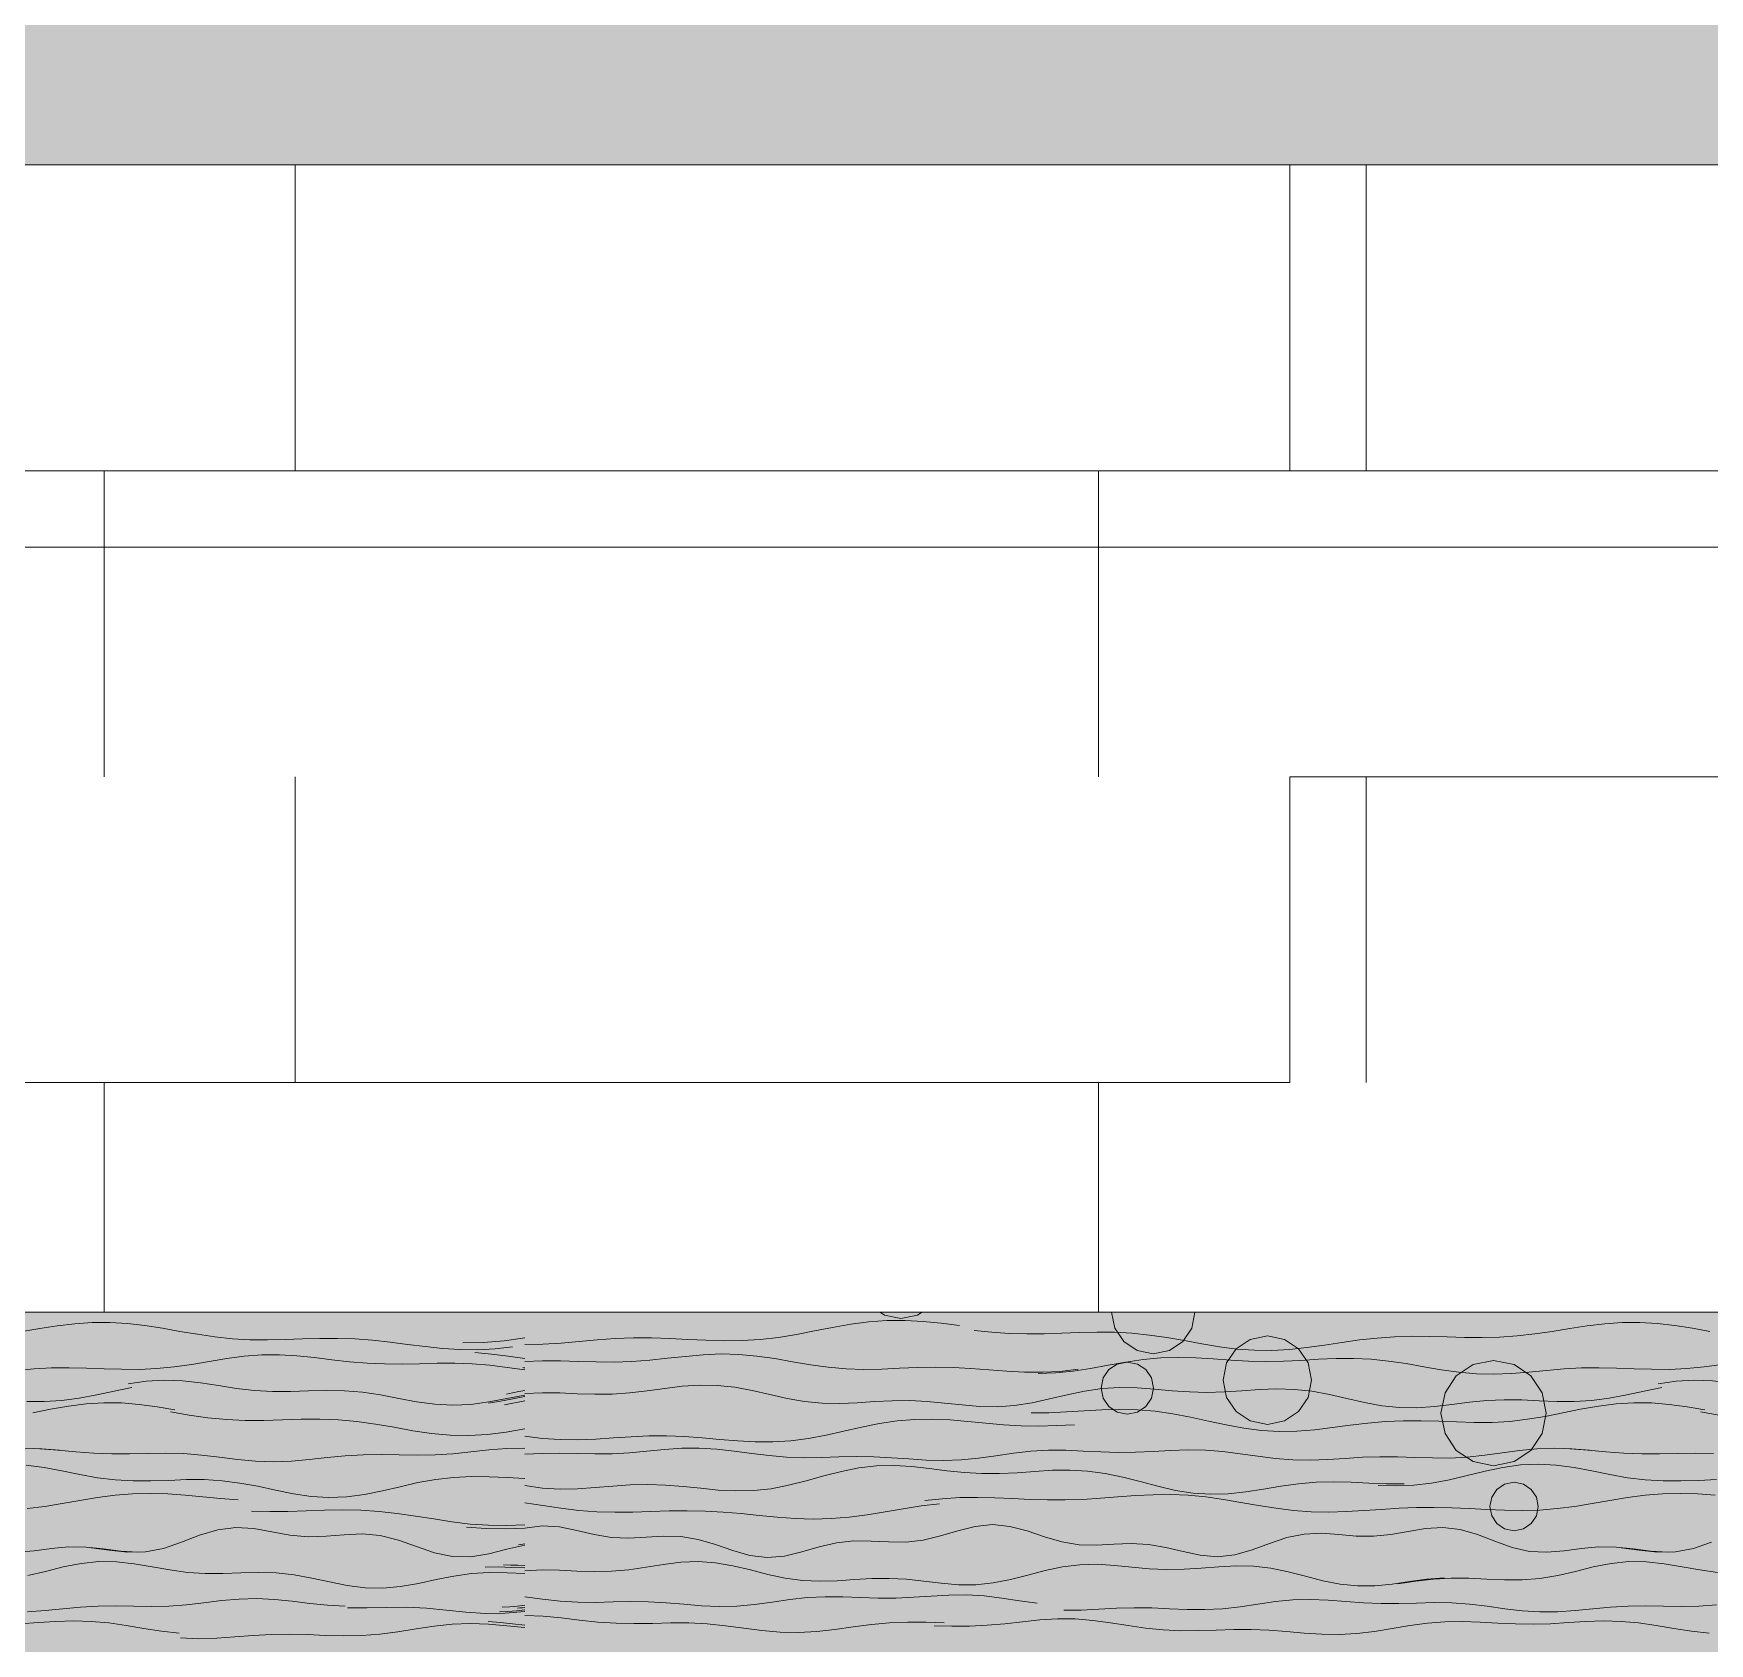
# Model space of a CAD drawing. Header units: metres. Extents: x 0 to 46.1, y -33.1 to 1.9.
# Drawn here: x 10.358 to 12.549, y -25.933 to -23.828 of the extents above; entities that cross this region are included whole.
import ezdxf

# ---------------------------------------------------------------- set-up
doc = ezdxf.new("R2010")
doc.units = ezdxf.units.M
doc.header["$LTSCALE"] = 0.02
doc.layers.add('AB_EXT_BANDES', color=8, linetype='Continuous', lineweight=9)
doc.layers.add('CONTEXT', color=7, linetype='Continuous', lineweight=13, true_color=0x787878)
doc.layers.add('SEEN', color=7, linetype='Continuous', lineweight=20, true_color=0x000000)
doc.layers.add('FILL_(240, 240, 240)', color=7, linetype='Continuous', true_color=0xf0f0f0)
doc.layers.add('FILL_restaurant', color=7, linetype='Continuous', true_color=0xf5ded7)

msp = doc.modelspace()

# ---------------------------------------------------------------- hatches: boundary and pattern name
at = {"layer": 'FILL_(240, 240, 240)'}
msp.add_hatch(color=256, dxfattribs=at).paths.add_polyline_path([(19, -28), (19, -25.5), (9, -25.5), (9, -28), (19, -28)])
at = {"layer": 'FILL_restaurant'}
msp.add_hatch(color=256, dxfattribs=at).paths.add_polyline_path([(22, -24), (22, -17), (8, -17), (8, -24), (22, -24)])

# ---------------------------------------------------------------- linework, layer by layer
at = {"layer": 'AB_EXT_BANDES', "lineweight": 9, "true_color": 0x606060, "transparency": 33554597}
for points in [[(10, -24), (12, -24)], [(10.7, -24.4), (10.7, -24)], [(12, -24.4), (12, -24)], [(12, -24), (14, -24)], [(12, -24.4), (12, -24)], [(12.1, -24.4), (12.1, -24)], [(10, -24.4), (12, -24.4)], [(10.45, -24.8), (10.45, -24.4)], [(11.75, -24.8), (11.75, -24.4)], [(12, -24.4), (14, -24.4)], [(10.7, -25.2), (10.7, -24.8)], [(12, -25.2), (12, -24.8)], [(12, -24.8), (14, -24.8)], [(12, -25.2), (12, -24.8)], [(12.1, -25.2), (12.1, -24.8)], [(10, -25.2), (12, -25.2)], [(10.45, -25.5), (10.45, -25.2)], [(11.75, -25.5), (11.75, -25.2)]]:
    msp.add_lwpolyline(points, dxfattribs=at)
at = {"layer": 'CONTEXT'}
for points in [[(8, -24), (22, -24), (23.8, -24), (23.8, -25.5), (19, -25.5), (9, -25.5), (8, -25.5), (8, -24)], [(20, -24.5), (20, -28.6061), (17.977, -29), (8, -29), (8, -24.5), (20, -24.5)], [(9, -28), (19, -28), (19, -25.5), (9, -25.5), (9, -28)]]:
    msp.add_lwpolyline(points, close=True, dxfattribs=at)
at = {"layer": 'CONTEXT', "lineweight": 9, "transparency": 33554470}
for points in [[(11.5189, -25.5), (11.5132, -25.5039), (11.4916, -25.5082), (11.4701, -25.5039), (11.4643, -25.5)], [(11.876, -25.5), (11.8717, -25.5211), (11.86, -25.5384), (11.8427, -25.5501), (11.8215, -25.5544), (11.8003, -25.5501), (11.783, -25.5384), (11.7713, -25.5211), (11.7671, -25.5)], [(10.343, -25.5252), (10.3659, -25.5215), (10.3888, -25.5181), (10.4117, -25.5153), (10.4346, -25.5137), (10.4575, -25.5135), (10.4804, -25.5148), (10.5033, -25.5175), (10.5262, -25.521), (10.5491, -25.5251), (10.572, -25.529), (10.5949, -25.5323), (10.6178, -25.5347), (10.6407, -25.536), (10.6636, -25.5363), (10.6865, -25.5359), (10.7094, -25.5351), (10.7322, -25.5345), (10.7551, -25.5344), (10.778, -25.5351), (10.8009, -25.5367), (10.8238, -25.5392), (10.8467, -25.5421), (10.8696, -25.5451), (10.8925, -25.5475), (10.9154, -25.549), (10.9383, -25.5492), (10.9612, -25.5479), (10.9841, -25.5452)], [(11, -25.5423), (11.0237, -25.542), (11.0473, -25.5405), (11.071, -25.5385), (11.0947, -25.5363), (11.1183, -25.5346), (11.142, -25.5336), (11.1657, -25.5336), (11.1894, -25.5343), (11.213, -25.5356), (11.2367, -25.5368), (11.2604, -25.5376), (11.284, -25.5373), (11.3077, -25.5358), (11.3314, -25.5331), (11.355, -25.5292), (11.3787, -25.5246), (11.4024, -25.52), (11.426, -25.5158), (11.4497, -25.5127), (11.4734, -25.5111), (11.497, -25.511), (11.5207, -25.5123), (11.5444, -25.5146), (11.5681, -25.5174)], [(11.5874, -25.5238), (11.6103, -25.5262), (11.6332, -25.5278), (11.6561, -25.5284), (11.679, -25.5283), (11.7019, -25.5276), (11.7248, -25.5267), (11.7477, -25.5262), (11.7706, -25.5264), (11.7935, -25.5276), (11.8164, -25.53), (11.8392, -25.5333), (11.8621, -25.5373), (11.885, -25.5415), (11.9079, -25.5453), (11.9308, -25.5482), (11.9537, -25.5499), (11.9766, -25.55), (11.9995, -25.5488), (12.0224, -25.5463), (12.0453, -25.5431), (12.0682, -25.5396), (12.0911, -25.5364), (12.114, -25.5339), (12.1369, -25.5323), (12.1598, -25.5316), (12.1827, -25.5318), (12.2056, -25.5324), (12.2285, -25.5331), (12.2514, -25.5332), (12.2743, -25.5326), (12.2972, -25.5311), (12.3201, -25.5285), (12.343, -25.5252), (12.3659, -25.5215), (12.3888, -25.5181), (12.4117, -25.5153), (12.4346, -25.5137), (12.4575, -25.5135), (12.4804, -25.5148), (12.5033, -25.5175), (12.5262, -25.521), (12.5491, -25.5251)], [(10.9188, -25.5401), (10.9459, -25.5399), (10.9729, -25.5377), (11, -25.5337)], [(12.0285, -25.5888), (12.0239, -25.6114), (12.0115, -25.6297), (11.9932, -25.6421), (11.9706, -25.6467), (11.9481, -25.6421), (11.9298, -25.6297), (11.9174, -25.6114), (11.9128, -25.5888), (11.9174, -25.5663), (11.9298, -25.5479), (11.9481, -25.5356), (11.9706, -25.531), (11.9932, -25.5356), (12.0115, -25.5479), (12.0239, -25.5663), (12.0285, -25.5888)], [(10.3354, -25.5763), (10.3584, -25.5743), (10.3813, -25.573), (10.4042, -25.5727), (10.4271, -25.5731), (10.45, -25.574), (10.4729, -25.5747), (10.4959, -25.5748), (10.5188, -25.5738), (10.5417, -25.5716), (10.5646, -25.5684), (10.5875, -25.5645), (10.6104, -25.5607), (10.6333, -25.5577), (10.6563, -25.556), (10.6792, -25.5558), (10.7021, -25.557), (10.725, -25.5594), (10.7479, -25.5622), (10.7708, -25.5648), (10.7938, -25.5668), (10.8167, -25.5678), (10.8396, -25.5679), (10.8625, -25.5674), (10.8854, -25.5668), (10.9083, -25.5666), (10.9313, -25.5674), (10.9542, -25.5693), (10.9771, -25.5722), (11, -25.5756)], [(10.9346, -25.5528), (10.9564, -25.5548), (10.9782, -25.5575), (11, -25.5608)], [(11, -25.5647), (11.0233, -25.5637), (11.0467, -25.5637), (11.07, -25.5644), (11.0933, -25.5651), (11.1166, -25.5652), (11.14, -25.5645), (11.1633, -25.5627), (11.1866, -25.5603), (11.21, -25.5578), (11.2333, -25.5557), (11.2566, -25.5547), (11.2799, -25.5553), (11.3033, -25.5574), (11.3266, -25.5608), (11.3499, -25.5648), (11.3733, -25.5688), (11.3966, -25.572), (11.4199, -25.5741), (11.4433, -25.5748), (11.4666, -25.5744), (11.4899, -25.5734), (11.5132, -25.5724), (11.5366, -25.5719), (11.5599, -25.5722), (11.5832, -25.5735), (11.6066, -25.5753), (11.6299, -25.5772), (11.6532, -25.5786), (11.6765, -25.5787), (11.6999, -25.5774), (11.7232, -25.5747)], [(11.6709, -25.5803), (11.6938, -25.5794), (11.7167, -25.577), (11.7396, -25.5735), (11.7625, -25.5694), (11.7855, -25.5654), (11.8084, -25.562), (11.8313, -25.5599), (11.8542, -25.5592), (11.8771, -25.5597), (11.9, -25.5611), (11.923, -25.5627), (11.9459, -25.564), (11.9688, -25.5645), (11.9917, -25.5642), (12.0146, -25.5631), (12.0375, -25.5617), (12.0605, -25.5607), (12.0834, -25.5605), (12.1063, -25.5615), (12.1292, -25.5639), (12.1521, -25.5673), (12.175, -25.5714), (12.1979, -25.5754), (12.2209, -25.5787), (12.2438, -25.5807), (12.2667, -25.5812), (12.2896, -25.5803), (12.3125, -25.5785), (12.3354, -25.5763), (12.3584, -25.5743), (12.3813, -25.573), (12.4042, -25.5727), (12.4271, -25.5731), (12.45, -25.574), (12.4729, -25.5747), (12.4959, -25.5748), (12.5188, -25.5738), (12.5417, -25.5716), (12.5646, -25.5684)], [(11.8217, -25.5993), (11.819, -25.6126), (11.8117, -25.6235), (11.8008, -25.6308), (11.7875, -25.6335), (11.7742, -25.6308), (11.7634, -25.6235), (11.7561, -25.6126), (11.7534, -25.5993), (11.7561, -25.5861), (11.7634, -25.5752), (11.7742, -25.5679), (11.7875, -25.5652), (11.8008, -25.5679), (11.8117, -25.5752), (11.819, -25.5861), (11.8217, -25.5993)], [(12.3351, -25.632), (12.3297, -25.6588), (12.3149, -25.6807), (12.2931, -25.6954), (12.2663, -25.7008), (12.2395, -25.6954), (12.2176, -25.6807), (12.2029, -25.6588), (12.1975, -25.632), (12.2029, -25.6053), (12.2176, -25.5834), (12.2395, -25.5686), (12.2663, -25.5632), (12.2931, -25.5686), (12.3149, -25.5834), (12.3297, -25.6053), (12.3351, -25.632)], [(10.9973, -25.5726), (10.9982, -25.5728), (10.9991, -25.5729), (11, -25.573)], [(10.349, -25.6169), (10.3719, -25.617), (10.3947, -25.6157), (10.4176, -25.6126), (10.4405, -25.6082), (10.4633, -25.6032), (10.4862, -25.5986)], [(10.4817, -25.5939), (10.5052, -25.5903), (10.5288, -25.5888), (10.5524, -25.5896), (10.5759, -25.5923), (10.5995, -25.5961), (10.623, -25.5997), (10.6466, -25.6025), (10.6702, -25.6037), (10.6937, -25.6037), (10.7173, -25.6029), (10.7408, -25.6023), (10.7644, -25.6027), (10.788, -25.6047), (10.8115, -25.6083), (10.8351, -25.6128), (10.8586, -25.6172), (10.8822, -25.6205), (10.9058, -25.6217), (10.9293, -25.6206), (10.9529, -25.6174), (10.9764, -25.6131), (11, -25.6086)], [(10.9526, -25.6191), (10.9684, -25.6163), (10.9842, -25.6132), (11, -25.6102)], [(10.9759, -25.6071), (10.9839, -25.6055), (10.992, -25.6039), (11, -25.6025)], [(11, -25.6064), (11.0229, -25.6054), (11.0457, -25.6057), (11.0686, -25.6066), (11.0915, -25.6074), (11.1143, -25.6071), (11.1372, -25.6056), (11.1601, -25.6029), (11.1829, -25.5997), (11.2058, -25.5968), (11.2286, -25.5953), (11.2515, -25.5957), (11.2744, -25.5983), (11.2972, -25.6026), (11.3201, -25.6077), (11.343, -25.6128), (11.3658, -25.6167), (11.3887, -25.6189), (11.4116, -25.6194), (11.4344, -25.6184), (11.4573, -25.617), (11.4802, -25.6159), (11.503, -25.6157), (11.5259, -25.6169), (11.5487, -25.619), (11.5716, -25.6214), (11.5945, -25.6232), (11.6173, -25.6236), (11.6402, -25.6219), (11.6631, -25.6184), (11.6859, -25.6134), (11.7088, -25.608), (11.7317, -25.6032), (11.7545, -25.5998), (11.7774, -25.5984), (11.8003, -25.5989), (11.8231, -25.6006), (11.846, -25.6028), (11.8689, -25.6044), (11.8917, -25.605), (11.9146, -25.6044), (11.9374, -25.6029), (11.9603, -25.6012), (11.9832, -25.6004), (12.006, -25.601), (12.0289, -25.6035), (12.0518, -25.6077), (12.0746, -25.6129), (12.0975, -25.6182), (12.1204, -25.6223), (12.1432, -25.6247), (12.1661, -25.625), (12.189, -25.6234), (12.2118, -25.6207), (12.2347, -25.6178), (12.2575, -25.6156), (12.2804, -25.6146), (12.3033, -25.6148), (12.3261, -25.6158), (12.349, -25.6169), (12.3719, -25.617), (12.3947, -25.6157), (12.4176, -25.6126), (12.4405, -25.6082), (12.4633, -25.6032), (12.4862, -25.5986)], [(12.4817, -25.5939), (12.5052, -25.5903), (12.5288, -25.5888), (12.5524, -25.5896), (12.5759, -25.5923), (12.5995, -25.5961), (12.623, -25.5997), (12.6466, -25.6025), (12.6702, -25.6037), (12.6937, -25.6037), (12.7173, -25.6029), (12.7408, -25.6023), (12.7644, -25.6027), (12.788, -25.6047), (12.8115, -25.6083), (12.8351, -25.6128), (12.8586, -25.6172), (12.8822, -25.6205), (12.9058, -25.6217), (12.9293, -25.6206), (12.9529, -25.6174), (12.9764, -25.6131), (13, -25.6086)], [(10.357, -25.6317), (10.3801, -25.627), (10.4033, -25.6228), (10.4265, -25.6198), (10.4497, -25.6184), (10.4728, -25.6187), (10.496, -25.6207), (10.5192, -25.6239), (10.5424, -25.6277)], [(10.5369, -25.6305), (10.5613, -25.6345), (10.5856, -25.638), (10.61, -25.6404), (10.6344, -25.6415), (10.6588, -25.6415), (10.6831, -25.6408), (10.7075, -25.64), (10.7319, -25.6398), (10.7563, -25.6408), (10.7806, -25.643), (10.805, -25.6464), (10.8294, -25.6506), (10.8538, -25.655), (10.8781, -25.6586), (10.9025, -25.6609), (10.9269, -25.6614), (10.9513, -25.66), (10.9756, -25.6568), (11, -25.6525)], [(10.9735, -25.621), (10.9823, -25.6193), (10.9912, -25.6176), (11, -25.6159)], [(11.6617, -25.6316), (11.6849, -25.6315), (11.708, -25.6305), (11.7312, -25.6291), (11.7544, -25.6277), (11.7776, -25.6271), (11.8007, -25.6276), (11.8239, -25.6295), (11.8471, -25.6328), (11.8703, -25.6373), (11.8935, -25.6424), (11.9166, -25.6474), (11.9398, -25.6516), (11.963, -25.6546), (11.9862, -25.6559), (12.0093, -25.6555), (12.0325, -25.6537), (12.0557, -25.651), (12.0789, -25.6479), (12.102, -25.645), (12.1252, -25.6429), (12.1484, -25.6419), (12.1716, -25.6419), (12.1947, -25.6426), (12.2179, -25.6436), (12.2411, -25.6443), (12.2643, -25.6441), (12.2874, -25.6428), (12.3106, -25.6401), (12.3338, -25.6363), (12.357, -25.6317), (12.3801, -25.627), (12.4033, -25.6228), (12.4265, -25.6198), (12.4497, -25.6184), (12.4728, -25.6187), (12.496, -25.6207), (12.5192, -25.6239), (12.5424, -25.6277)], [(12.5369, -25.6305), (12.5613, -25.6345), (12.5856, -25.638), (12.61, -25.6404), (12.6344, -25.6415), (12.6588, -25.6415), (12.6831, -25.6408), (12.7075, -25.64), (12.7319, -25.6398), (12.7563, -25.6408), (12.7806, -25.643), (12.805, -25.6464), (12.8294, -25.6506), (12.8538, -25.655), (12.8781, -25.6586), (12.9025, -25.6609), (12.9269, -25.6614), (12.9513, -25.66), (12.9756, -25.6568), (13, -25.6525)], [(11, -25.662), (11.0232, -25.6651), (11.0463, -25.6667), (11.0695, -25.6669), (11.0927, -25.666), (11.1159, -25.6645), (11.139, -25.6629), (11.1622, -25.6619), (11.1854, -25.6617), (11.2086, -25.6626), (11.2317, -25.6642), (11.2549, -25.6664), (11.2781, -25.6684), (11.3013, -25.6696), (11.3244, -25.6697), (11.3476, -25.6682), (11.3708, -25.6652), (11.3939, -25.6608), (11.4171, -25.6557), (11.4403, -25.6505), (11.4635, -25.6458), (11.4866, -25.6423), (11.5098, -25.6402), (11.533, -25.6398), (11.5562, -25.6408), (11.5793, -25.6428), (11.6025, -25.6451), (11.6257, -25.6472), (11.6489, -25.6486), (11.672, -25.649), (11.6952, -25.6484), (11.7184, -25.6472)], [(10.346, -25.6779), (10.3688, -25.6786), (10.3916, -25.6803)], [(10.366, -25.6788), (10.3895, -25.6806), (10.413, -25.6827), (10.4365, -25.6845), (10.46, -25.6853), (10.4834, -25.6852), (10.5069, -25.6846), (10.5304, -25.6843), (10.5539, -25.685), (10.5774, -25.6869), (10.6008, -25.6897), (10.6243, -25.6927), (10.6478, -25.6949), (10.6713, -25.6957), (10.6948, -25.6949), (10.7182, -25.6928), (10.7417, -25.6901), (10.7652, -25.6878), (10.7887, -25.6865), (10.8122, -25.6863), (10.8356, -25.6867), (10.8591, -25.687), (10.8826, -25.6866), (10.9061, -25.6852), (10.9296, -25.6828), (10.953, -25.6802), (10.9765, -25.6783), (11, -25.6778)], [(11, -25.6859), (11.0228, -25.6846), (11.0456, -25.6845), (11.0684, -25.685), (11.0913, -25.6854), (11.1141, -25.6851), (11.1369, -25.6838), (11.1597, -25.6818), (11.1825, -25.6796), (11.2053, -25.678), (11.2281, -25.6777), (11.2509, -25.679), (11.2738, -25.6816), (11.2966, -25.6847), (11.3194, -25.6876), (11.3422, -25.6896), (11.365, -25.6903), (11.3878, -25.69), (11.4106, -25.6892), (11.4334, -25.6887), (11.4563, -25.6891), (11.4791, -25.6903), (11.5019, -25.692), (11.5247, -25.6935), (11.5475, -25.694), (11.5703, -25.6932), (11.5931, -25.6909), (11.6159, -25.6877), (11.6388, -25.6845), (11.6616, -25.6819), (11.6844, -25.6806), (11.7072, -25.6806), (11.73, -25.6816), (11.7528, -25.6827), (11.7756, -25.6833), (11.7984, -25.683), (11.8213, -25.682), (11.8441, -25.6808), (11.8669, -25.6801), (11.8897, -25.6805), (11.9125, -25.6823), (11.9353, -25.6852), (11.9581, -25.6885), (11.9809, -25.6915), (12.0038, -25.6933), (12.0266, -25.6937), (12.0494, -25.6928), (12.0722, -25.6912), (12.095, -25.6898), (12.1178, -25.689), (12.1406, -25.6892), (12.1635, -25.6899), (12.1863, -25.6906), (12.2091, -25.6907), (12.2319, -25.6895), (12.2547, -25.6871), (12.2775, -25.6839), (12.3003, -25.6809), (12.3231, -25.6786), (12.346, -25.6779), (12.3688, -25.6786), (12.3916, -25.6803)], [(12.366, -25.6788), (12.3895, -25.6806), (12.413, -25.6827), (12.4365, -25.6845), (12.46, -25.6853), (12.4834, -25.6852), (12.5069, -25.6846), (12.5304, -25.6843), (12.5539, -25.685)], [(10.3483, -25.6999), (10.3716, -25.7031), (10.3948, -25.7076), (10.4181, -25.7124), (10.4414, -25.7165), (10.4647, -25.7194), (10.4879, -25.7207), (10.5112, -25.7207), (10.5345, -25.7199), (10.5578, -25.719), (10.581, -25.719), (10.6043, -25.7204), (10.6276, -25.7234), (10.6509, -25.7277), (10.6741, -25.7327), (10.6974, -25.7374), (10.7207, -25.7409), (10.744, -25.7424), (10.7672, -25.7416), (10.7905, -25.7385), (10.8138, -25.7338), (10.8371, -25.7283), (10.8603, -25.7229), (10.8836, -25.7186), (10.9069, -25.716), (10.9302, -25.715), (10.9534, -25.7154), (10.9767, -25.7164), (11, -25.7173)], [(11, -25.7268), (11.023, -25.7301), (11.046, -25.7315), (11.069, -25.7311), (11.0919, -25.7294), (11.1149, -25.7274), (11.1379, -25.7258), (11.1609, -25.7252), (11.1839, -25.726), (11.2069, -25.7278), (11.2299, -25.7303), (11.2529, -25.7326), (11.2758, -25.7338), (11.2988, -25.7333), (11.3218, -25.7308), (11.3448, -25.7263), (11.3678, -25.7204), (11.3908, -25.7141), (11.4138, -25.7082), (11.4367, -25.7036), (11.4597, -25.7011), (11.4827, -25.7006), (11.5057, -25.702), (11.5287, -25.7045), (11.5517, -25.7074), (11.5747, -25.7098), (11.5976, -25.7111), (11.6206, -25.7111), (11.6436, -25.7099), (11.6666, -25.7083), (11.6896, -25.7068), (11.7126, -25.7064), (11.7356, -25.7077), (11.7586, -25.7109), (11.7815, -25.7157), (11.8045, -25.7216), (11.8275, -25.7277), (11.8505, -25.733), (11.8735, -25.7367), (11.8965, -25.7382), (11.9195, -25.7375), (11.9424, -25.735), (11.9654, -25.7314), (11.9884, -25.7276), (12.0114, -25.7245), (12.0344, -25.7225), (12.0574, -25.7219), (12.0804, -25.7225), (12.1033, -25.7236), (12.1263, -25.7245), (12.1493, -25.7244)], [(12.1155, -25.7266), (12.1388, -25.7271), (12.1621, -25.7262), (12.1854, -25.7235), (12.2086, -25.7192), (12.2319, -25.7137), (12.2552, -25.708), (12.2785, -25.703), (12.3017, -25.6997), (12.325, -25.6986), (12.3483, -25.6999), (12.3716, -25.7031), (12.3948, -25.7076), (12.4181, -25.7124), (12.4414, -25.7165), (12.4647, -25.7194), (12.4879, -25.7207), (12.5112, -25.7207), (12.5345, -25.7199), (12.5578, -25.719)], [(10.3495, -25.7568), (10.3724, -25.7539), (10.3954, -25.7502), (10.4184, -25.7462), (10.4413, -25.7425), (10.4643, -25.7395), (10.4873, -25.7376), (10.5102, -25.737), (10.5332, -25.7376), (10.5562, -25.7392), (10.5791, -25.7413), (10.6021, -25.7435), (10.6251, -25.7453)], [(11.5227, -25.7464), (11.5456, -25.7439), (11.5686, -25.7425), (11.5916, -25.7422), (11.6145, -25.7427), (11.6375, -25.7437), (11.6605, -25.7448), (11.6834, -25.7455), (11.7064, -25.7455), (11.7294, -25.7448), (11.7523, -25.7434), (11.7753, -25.7416), (11.7983, -25.7399), (11.8212, -25.7388), (11.8442, -25.7385), (11.8672, -25.7395), (11.8901, -25.7416), (11.9131, -25.7448), (11.9361, -25.7487), (11.959, -25.7527), (11.982, -25.7564), (12.005, -25.7592), (12.0279, -25.7609), (12.0509, -25.7614), (12.0739, -25.7608), (12.0968, -25.7595), (12.1198, -25.7579), (12.1428, -25.7564), (12.1657, -25.7555), (12.1887, -25.7553), (12.2117, -25.7558), (12.2346, -25.7569), (12.2576, -25.7582), (12.2806, -25.7591), (12.3035, -25.7594), (12.3265, -25.7587), (12.3495, -25.7568), (12.3724, -25.7539), (12.3954, -25.7502), (12.4184, -25.7462), (12.4413, -25.7425), (12.4643, -25.7395), (12.4873, -25.7376), (12.5102, -25.737), (12.5332, -25.7376), (12.5562, -25.7392)], [(12.3248, -25.7541), (12.3224, -25.7665), (12.3156, -25.7765), (12.3055, -25.7833), (12.2932, -25.7858), (12.2808, -25.7833), (12.2707, -25.7765), (12.264, -25.7665), (12.2615, -25.7541), (12.264, -25.7418), (12.2707, -25.7317), (12.2808, -25.7249), (12.2932, -25.7224), (12.3055, -25.7249), (12.3156, -25.7317), (12.3224, -25.7418), (12.3248, -25.7541)], [(10.6427, -25.7603), (10.6666, -25.7608), (10.6904, -25.7605), (10.7142, -25.7597), (10.738, -25.7589), (10.7618, -25.7585), (10.7856, -25.759), (10.8095, -25.7605), (10.8333, -25.7631), (10.8571, -25.7666), (10.8809, -25.7704), (10.9047, -25.7741), (10.9285, -25.777), (10.9524, -25.7787), (10.9762, -25.779), (11, -25.7779)], [(11, -25.7493), (11.0236, -25.753), (11.0471, -25.7565), (11.0707, -25.7592), (11.0942, -25.7609), (11.1178, -25.7615), (11.1414, -25.7613), (11.1649, -25.7606), (11.1885, -25.7599), (11.212, -25.7596), (11.2356, -25.7601), (11.2592, -25.7614), (11.2827, -25.7634), (11.3063, -25.7658), (11.3298, -25.7682), (11.3534, -25.7699), (11.3769, -25.7706), (11.4005, -25.77), (11.4241, -25.768), (11.4476, -25.7649), (11.4712, -25.761), (11.4947, -25.757), (11.5183, -25.7534), (11.5419, -25.7507)], [(10.4332, -25.808), (10.4568, -25.811), (10.4805, -25.8136), (10.5041, -25.8133), (10.5277, -25.8088), (10.5513, -25.8008), (10.5749, -25.7917), (10.5985, -25.7845), (10.6221, -25.7816), (10.6458, -25.783), (10.6694, -25.7873), (10.693, -25.7916), (10.7166, -25.7937), (10.7402, -25.7931), (10.7638, -25.7911), (10.7875, -25.79), (10.8111, -25.7921), (10.8347, -25.798), (10.8583, -25.8065), (10.8819, -25.8146), (10.9055, -25.8196), (10.9292, -25.8198), (10.9528, -25.8158), (10.9764, -25.8098), (11, -25.8047)], [(10.9239, -25.781), (10.9493, -25.783), (10.9746, -25.7835), (11, -25.7824)], [(11, -25.7824), (11.0226, -25.7795), (11.0453, -25.7809), (11.0679, -25.7855), (11.0906, -25.7907), (11.1132, -25.7945), (11.1358, -25.7955), (11.1585, -25.7944), (11.1811, -25.793), (11.2038, -25.7935), (11.2264, -25.7972), (11.2491, -25.8039), (11.2717, -25.8118), (11.2943, -25.8181), (11.317, -25.8208), (11.3396, -25.8189), (11.3623, -25.8135), (11.3849, -25.807), (11.4075, -25.8016), (11.4302, -25.7991), (11.4528, -25.7993), (11.4755, -25.8005), (11.4981, -25.8006), (11.5207, -25.798), (11.5434, -25.7926), (11.566, -25.7858), (11.5887, -25.7801), (11.6113, -25.7778), (11.6339, -25.7801), (11.6566, -25.7861), (11.6792, -25.7937), (11.7019, -25.8004), (11.7245, -25.8041), (11.7472, -25.8047), (11.7698, -25.8034), (11.7924, -25.8024), (11.8151, -25.8036), (11.8377, -25.8075), (11.8604, -25.813), (11.883, -25.8179), (11.9056, -25.8197), (11.9283, -25.8172), (11.9509, -25.8107), (11.9736, -25.8023), (11.9962, -25.7948), (12.0188, -25.7901), (12.0415, -25.7891), (12.0641, -25.7906), (12.0868, -25.7927), (12.1094, -25.7931), (12.1321, -25.7909), (12.1547, -25.7869), (12.1773, -25.7829), (12.2, -25.7816), (12.2226, -25.7842), (12.2453, -25.7908), (12.2679, -25.7995), (12.2905, -25.8076), (12.3132, -25.8128), (12.3358, -25.814), (12.3585, -25.8121), (12.3811, -25.8089), (12.4037, -25.8068), (12.4264, -25.8071), (12.449, -25.8096), (12.4717, -25.8125), (12.4943, -25.8136)], [(10.3358, -25.814), (10.3585, -25.8121), (10.3811, -25.8089), (10.4037, -25.8068), (10.4264, -25.8071), (10.449, -25.8096), (10.4717, -25.8125), (10.4943, -25.8136)], [(10.9918, -25.8044), (10.9945, -25.8039), (10.9973, -25.8034), (11, -25.8029)], [(12.4332, -25.808), (12.4568, -25.811), (12.4805, -25.8136), (12.5041, -25.8133), (12.5277, -25.8088), (12.5513, -25.8008)], [(10.3502, -25.8443), (10.3735, -25.8389), (10.3967, -25.8332), (10.4199, -25.8286), (10.4431, -25.8262), (10.4663, -25.8264), (10.4895, -25.829), (10.5127, -25.833), (10.5359, -25.8371), (10.5591, -25.8403), (10.5823, -25.8418), (10.6055, -25.8418), (10.6287, -25.8409), (10.6519, -25.8402), (10.6751, -25.8409), (10.6983, -25.8434), (10.7215, -25.8476), (10.7447, -25.8526), (10.7679, -25.8573), (10.7912, -25.8604), (10.8144, -25.8609), (10.8376, -25.8588), (10.8608, -25.8547), (10.884, -25.8496), (10.9072, -25.845), (10.9304, -25.8419), (10.9536, -25.8406), (10.9768, -25.8408), (11, -25.8418)], [(11, -25.8382), (11.0227, -25.8371), (11.0454, -25.8375), (11.068, -25.8386), (11.0907, -25.8393), (11.1134, -25.8387), (11.1361, -25.8367), (11.1587, -25.8334), (11.1814, -25.8298), (11.2041, -25.827), (11.2268, -25.8262), (11.2494, -25.8278), (11.2721, -25.8317), (11.2948, -25.8371), (11.3175, -25.8429), (11.3401, -25.8479), (11.3628, -25.8509), (11.3855, -25.8519), (11.4082, -25.8512), (11.4308, -25.8496), (11.4535, -25.8483), (11.4762, -25.8481), (11.4989, -25.8493), (11.5215, -25.8517), (11.5442, -25.8544), (11.5669, -25.8563), (11.5896, -25.8563), (11.6122, -25.8541), (11.6349, -25.8496), (11.6576, -25.8438), (11.6803, -25.8379), (11.7029, -25.833), (11.7256, -25.8302), (11.7483, -25.8297), (11.771, -25.8311), (11.7936, -25.8334), (11.8163, -25.8355), (11.839, -25.8366), (11.8617, -25.8362), (11.8843, -25.8347), (11.907, -25.8328), (11.9297, -25.8317), (11.9524, -25.8322), (11.975, -25.8349), (11.9977, -25.8396), (12.0204, -25.8454), (12.0431, -25.8512), (12.0657, -25.8556), (12.0884, -25.8579), (12.1111, -25.8577), (12.1338, -25.8555), (12.1564, -25.8523), (12.1791, -25.8493), (12.2018, -25.8473)], [(12.1414, -25.8552), (12.1646, -25.8518), (12.1878, -25.8491), (12.211, -25.8477), (12.2342, -25.8478), (12.2574, -25.8489), (12.2806, -25.8501), (12.3038, -25.8501), (12.327, -25.8482), (12.3502, -25.8443), (12.3735, -25.8389), (12.3967, -25.8332), (12.4199, -25.8286), (12.4431, -25.8262), (12.4663, -25.8264), (12.4895, -25.829), (12.5127, -25.833), (12.5359, -25.8371), (12.5591, -25.8403)], [(10.948, -25.8334), (10.9653, -25.8332), (10.9827, -25.8337), (11, -25.8344)], [(10.9723, -25.8304), (10.9815, -25.8307), (10.9908, -25.831), (11, -25.8314)], [(11, -25.872), (11.0231, -25.8751), (11.0462, -25.8777), (11.0693, -25.8792), (11.0924, -25.8794), (11.1155, -25.8789), (11.1386, -25.8784), (11.1617, -25.8787), (11.1848, -25.88), (11.2079, -25.882), (11.231, -25.884), (11.2541, -25.885), (11.2772, -25.8845), (11.3003, -25.8823), (11.3234, -25.879), (11.3465, -25.8757), (11.3696, -25.8732), (11.3927, -25.8721), (11.4158, -25.8722), (11.4389, -25.8731), (11.462, -25.8739), (11.4851, -25.8738), (11.5082, -25.8728), (11.5313, -25.8712), (11.5544, -25.8699), (11.5775, -25.8697), (11.6006, -25.871), (11.6237, -25.8738), (11.6468, -25.8773), (11.6699, -25.8806)], [(10.35, -25.8919), (10.3731, -25.8902), (10.3962, -25.8878), (10.4192, -25.8856), (10.4423, -25.8843), (10.4653, -25.8841), (10.4884, -25.8846), (10.5115, -25.885), (10.5345, -25.8845), (10.5576, -25.8828), (10.5806, -25.8801), (10.6037, -25.8772), (10.6268, -25.8751), (10.6498, -25.8744), (10.6729, -25.8755), (10.6959, -25.8779), (10.719, -25.8808), (10.7421, -25.8832), (10.7651, -25.8845)], [(10.7683, -25.8865), (10.794, -25.8866), (10.8198, -25.886), (10.8455, -25.8859), (10.8713, -25.8872), (10.897, -25.8896), (10.9228, -25.8923), (10.9485, -25.894), (10.9743, -25.8937), (11, -25.8914)], [(10.967, -25.8919), (10.978, -25.8914), (10.989, -25.8905), (11, -25.8893)], [(10.9704, -25.8858), (10.9803, -25.8852), (10.9901, -25.8844), (11, -25.8833)], [(10.9903, -25.887), (10.9936, -25.8867), (10.9968, -25.8864), (11, -25.886)], [(11.7044, -25.8898), (11.7274, -25.8897), (11.7505, -25.8885), (11.7735, -25.8872), (11.7966, -25.8864), (11.8197, -25.8867), (11.8427, -25.8877), (11.8658, -25.8887), (11.8888, -25.8889), (11.9119, -25.8878), (11.935, -25.8852), (11.958, -25.8818), (11.9811, -25.8785), (12.0041, -25.8762), (12.0272, -25.8756), (12.0503, -25.8764), (12.0733, -25.8782), (12.0964, -25.88), (12.1194, -25.8811), (12.1425, -25.8811), (12.1656, -25.8805), (12.1886, -25.8798), (12.2117, -25.8801), (12.2347, -25.8816), (12.2578, -25.8844), (12.2809, -25.8877), (12.3039, -25.8905), (12.327, -25.892), (12.35, -25.8919), (12.3731, -25.8902), (12.3962, -25.8878), (12.4192, -25.8856), (12.4423, -25.8843), (12.4653, -25.8841), (12.4884, -25.8846), (12.5115, -25.885), (12.5345, -25.8845), (12.5576, -25.8828)], [(10.3409, -25.9073), (10.3639, -25.9059), (10.387, -25.9045), (10.41, -25.9038), (10.433, -25.9043), (10.456, -25.9064), (10.479, -25.9097), (10.5021, -25.9137), (10.5251, -25.9173), (10.5481, -25.9199)], [(10.5499, -25.926), (10.5736, -25.9269), (10.5973, -25.9263), (10.621, -25.9246), (10.6447, -25.9227), (10.6683, -25.9214), (10.692, -25.921), (10.7157, -25.9216), (10.7394, -25.9227), (10.7631, -25.9233), (10.7868, -25.9229), (10.8105, -25.9211), (10.8342, -25.9179), (10.8579, -25.9141), (10.8816, -25.9105), (10.9052, -25.9079), (10.9289, -25.9071), (10.9526, -25.9079), (10.9763, -25.91), (11, -25.9125)], [(10.9522, -25.9046), (10.9681, -25.9059), (10.9841, -25.9075), (11, -25.9092)], [(11, -25.8964), (11.0238, -25.8973), (11.0477, -25.8996), (11.0715, -25.9026), (11.0954, -25.9052), (11.1192, -25.9068), (11.143, -25.9072), (11.1669, -25.9069), (11.1907, -25.9063), (11.2146, -25.9063), (11.2384, -25.9075), (11.2622, -25.91), (11.2861, -25.9131), (11.3099, -25.9162), (11.3338, -25.9184), (11.3576, -25.9189), (11.3815, -25.9176), (11.4053, -25.9148), (11.4291, -25.9114), (11.453, -25.9083), (11.4768, -25.9061), (11.5007, -25.9053), (11.5245, -25.9055), (11.5483, -25.9062)], [(11.5353, -25.91), (11.5583, -25.9105), (11.5813, -25.9105), (11.6043, -25.9094), (11.6273, -25.9073), (11.6504, -25.9047), (11.6734, -25.9023), (11.6964, -25.9009), (11.7194, -25.9011), (11.7424, -25.903), (11.7655, -25.9061), (11.7885, -25.9098), (11.8115, -25.9132), (11.8345, -25.9155), (11.8575, -25.9166), (11.8806, -25.9164), (11.9036, -25.9156), (11.9266, -25.9148), (11.9496, -25.9148), (11.9726, -25.9157), (11.9956, -25.9175), (12.0187, -25.9195), (12.0417, -25.9211), (12.0647, -25.9214), (12.0877, -25.9202), (12.1107, -25.9174), (12.1338, -25.9137), (12.1568, -25.9099), (12.1798, -25.9067), (12.2028, -25.9049), (12.2258, -25.9045), (12.2489, -25.9053), (12.2719, -25.9065), (12.2949, -25.9076), (12.3179, -25.9079), (12.3409, -25.9073), (12.3639, -25.9059), (12.387, -25.9045), (12.41, -25.9038), (12.433, -25.9043), (12.456, -25.9064), (12.479, -25.9097), (12.5021, -25.9137), (12.5251, -25.9173), (12.5481, -25.9199)]]:
    msp.add_lwpolyline(points, dxfattribs=at)
at = {"layer": 'SEEN'}
for points in [[(22, -24), (22, -17), (8, -17), (8, -24), (22, -24)], [(19, -28), (19, -25.5), (9, -25.5), (9, -28), (19, -28)]]:
    msp.add_lwpolyline(points, close=True, dxfattribs=at)

doc.saveas('drawing.dxf')
